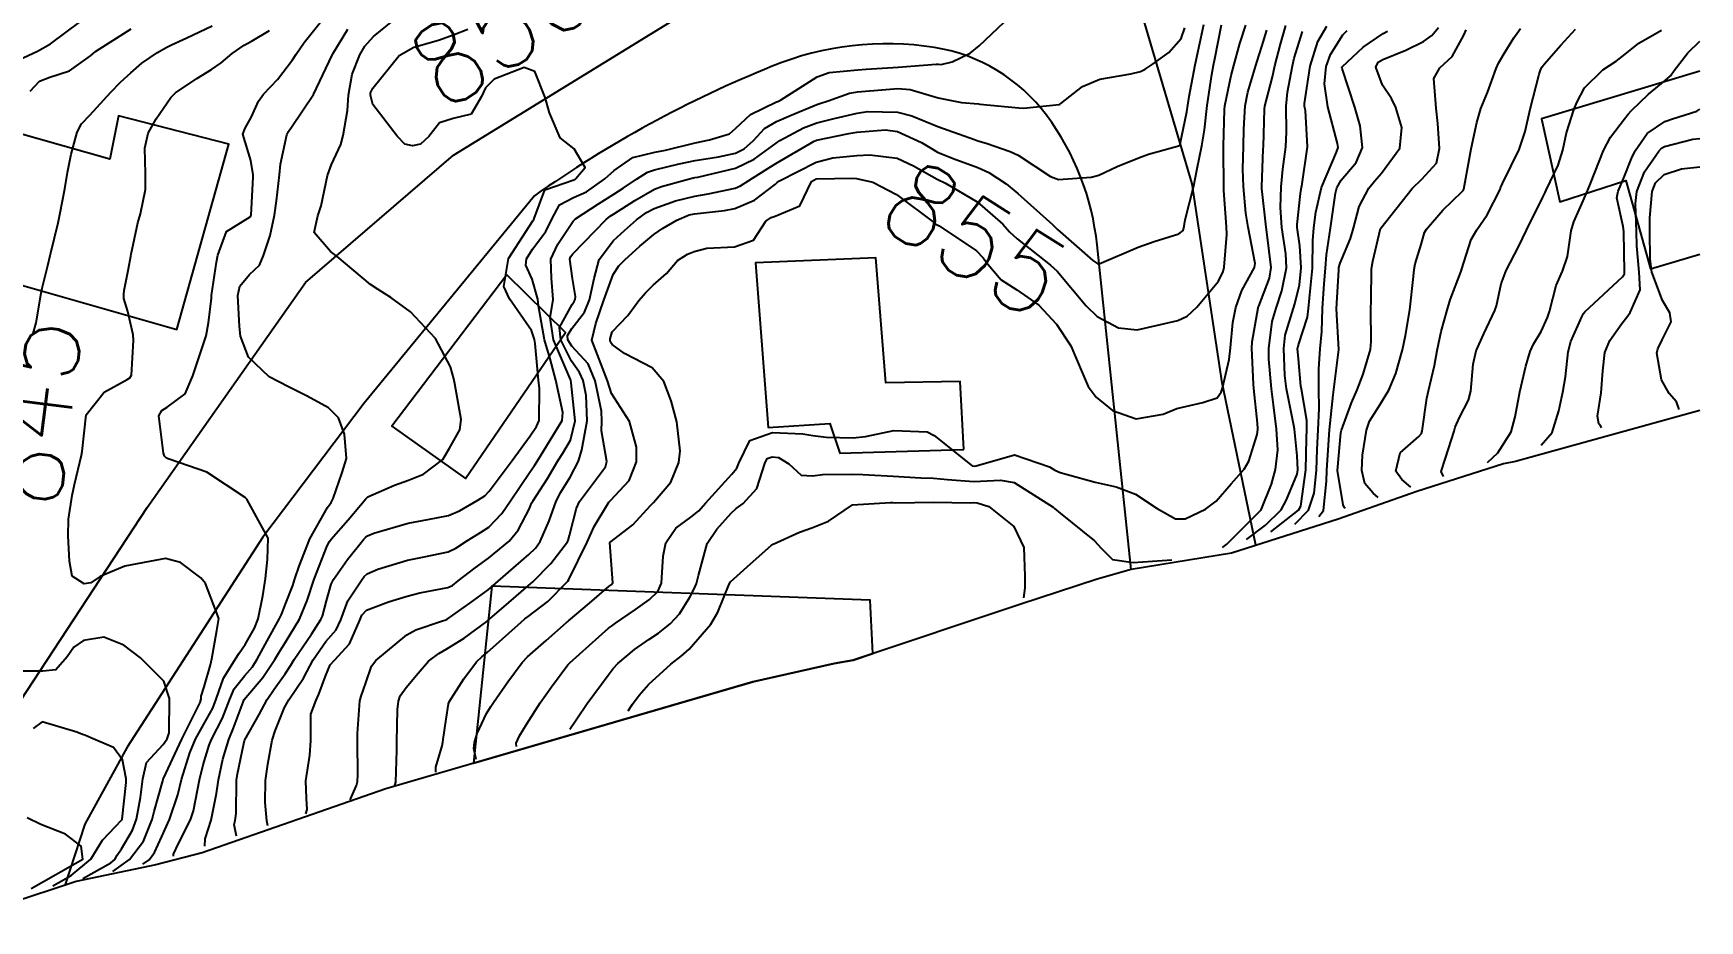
# Model space of a CAD drawing. Header units: metres. Extents: x 307586 to 320046, y 7427249 to 7434250.
# Drawn here: x 319962.4 to 320044.9, y 7429161.2 to 7429205.2 of the extents above; entities that cross this region are included whole.
import ezdxf
from ezdxf.enums import TextEntityAlignment as Align

# ---------------------------------------------------------------- set-up
doc = ezdxf.new("R2010")
doc.units = ezdxf.units.M
doc.header["$MEASUREMENT"] = 0
for name, color, linetype in [('Area', 45, 'Continuous'), ('Cotas', 45, 'Continuous'), ('Curvas de Nivel 1m', 11, 'Continuous'), ('Curvas de Nivel 5m', 15, 'Continuous'), ('Edificações', 30, 'Continuous'), ('Vias Primárias', 230, 'Continuous')]:
    doc.layers.add(name, color=color, linetype=linetype)
doc.styles.add('Style-STANDARD', font='STANDARD.shx')

msp = doc.modelspace()

# ---------------------------------------------------------------- linework, layer by layer
at = {"layer": 'Area'}
msp.add_polyline3d([(320044.903, 7429186.481, 870.799), (320035.774, 7429183.95, 873.871), (320035.18, 7429183.846, 866.352), (320030.888, 7429182.478, 865.165), (320026.991, 7429181.106, 860.945), (320021.706, 7429179.423, 871.691), (320016.743, 7429178.613, 857.461), (320015.059, 7429178.123, 866.644), (320011.23, 7429176.873, 859.444), (320002.965, 7429174.121, 859.512), (320002.039, 7429173.944, 859.55), (319998.004, 7429173.035, 859.272), (319979.822, 7429167.739, 853.034), (319970.719, 7429164.574, 847.014), (319968.431, 7429163.968, 844.331), (319964.483, 7429163.141, 843.262), (319961.093, 7429162.024, 842.692)], dxfattribs=at)
at = {"layer": 'Curvas de Nivel 1m', "flags": 128}
for points, elevation in [([(319967.783, 7429164), (319968.105, 7429164.226), (319968.369, 7429164.581), (319968.735, 7429165.38), (319969.105, 7429166.215), (319969.521, 7429167.449), (319969.709, 7429168.206), (319970.106, 7429169.52), (319970.397, 7429170.196), (319970.8, 7429170.936), (319971.253, 7429171.741), (319971.415, 7429172.184), (319971.786, 7429173.223), (319972.373, 7429174.175), (319972.564, 7429174.454), (319972.85, 7429174.891), (319973.325, 7429175.698), (319973.495, 7429176.164), (319973.732, 7429177.309), (319973.857, 7429178.16), (319973.961, 7429179.101), (319973.992, 7429180.159), (319972.932, 7429182.096), (319972.862, 7429182.171), (319970.952, 7429183.436), (319969.098, 7429184.081), (319968.962, 7429184.129), (319968.859, 7429184.221), (319968.81, 7429184.376), (319968.575, 7429186.224), (319968.727, 7429186.482), (319968.989, 7429186.649), (319969.89, 7429187.316), (319970.258, 7429188.201), (319970.873, 7429190.034), (319970.927, 7429190.192), (319971.039, 7429190.828), (319971.183, 7429192.058), (319971.193, 7429192.189), (319971.436, 7429193.828), (319971.501, 7429194.186), (319971.925, 7429195.352), (319973.102, 7429196.089), (319973.141, 7429196.132), (319973.148, 7429196.17), (319973.251, 7429198.049), (319973.25, 7429198.169), (319973.14, 7429198.875), (319972.743, 7429200.174), (319972.855, 7429200.474), (319973.162, 7429201.032), (319973.517, 7429201.819), (319973.765, 7429202.164), (319974.456, 7429202.886), (319975.199, 7429203.857), (319975.384, 7429204.147), (319975.78, 7429204.713), (319976.894, 7429206.125)], 847), ([(319970.863, 7429164.9), (319970.877, 7429165.265), (319971.166, 7429166.186), (319971.44, 7429167.506), (319971.538, 7429168.182), (319971.757, 7429169.206), (319972.054, 7429170.177), (319972.257, 7429170.717), (319972.803, 7429172.17), (319973.734, 7429173.256), (319974.328, 7429174.155), (319974.516, 7429174.483), (319974.852, 7429175.012), (319975.544, 7429176.14), (319975.934, 7429177.078), (319976.275, 7429178.129), (319976.91, 7429179.784), (319977.03, 7429180.001), (319977.122, 7429180.118), (319977.963, 7429181.069), (319978.831, 7429182.101), (319978.875, 7429182.16), (319978.935, 7429182.211), (319980.245, 7429182.779), (319980.947, 7429183.031), (319981.693, 7429183.325), (319982.64, 7429184.053), (319982.769, 7429184.248), (319982.969, 7429184.625), (319983.491, 7429185.531), (319983.562, 7429186.044), (319983.246, 7429187.811), (319983.194, 7429188.048), (319983.019, 7429188.652), (319982.291, 7429190.057), (319981.053, 7429191.379), (319980.077, 7429192.085), (319979.446, 7429192.473), (319979.069, 7429192.733), (319977.406, 7429194.117), (319977.085, 7429194.357), (319976.273, 7429195.311), (319976.459, 7429196.13), (319976.618, 7429196.62), (319976.934, 7429198.123), (319977.138, 7429198.666), (319977.591, 7429199.673), (319977.717, 7429200.114), (319977.928, 7429201.356), (319977.981, 7429202.112), (319978.16, 7429203.143), (319978.532, 7429204.107), (319978.781, 7429204.53), (319979.212, 7429205.008), (319980.515, 7429206.081)], 849), ([(319961.637, 7429203.865), (319962.564, 7429204.296), (319963.206, 7429204.645), (319964.705, 7429205.762)], 843), ([(319962.209, 7429202.3), (319962.674, 7429202.802), (319963.184, 7429203.006), (319964.156, 7429203.313), (319965.2, 7429204.054), (319965.311, 7429204.159), (319965.447, 7429204.266), (319967.215, 7429205.401)], 844), ([(319966.303, 7429163.64), (319967.133, 7429164.236), (319967.815, 7429165.146), (319968.242, 7429166.225), (319968.353, 7429166.62), (319968.772, 7429168.142), (319968.788, 7429168.204), (319968.794, 7429168.22), (319968.803, 7429168.249), (319969.725, 7429170.206), (319970.632, 7429172.014), (319970.682, 7429172.192), (319970.682, 7429172.325), (319970.822, 7429172.799), (319971.136, 7429173.889), (319971.202, 7429174.186), (319971.454, 7429175.587), (319971.549, 7429176.183), (319970.889, 7429177.906), (319970.657, 7429178.194), (319969.652, 7429178.96), (319968.902, 7429179.145), (319968.124, 7429179.004), (319966.898, 7429178.778), (319965.667, 7429178.258), (319965.214, 7429177.94), (319964.887, 7429177.901), (319964.279, 7429178.276), (319964.157, 7429179.021), (319964.093, 7429180.278), (319964.103, 7429181.097), (319964.289, 7429182.276), (319964.397, 7429182.819), (319964.743, 7429184.272), (319964.778, 7429184.459), (319964.983, 7429186.27), (319965.867, 7429187.39), (319967.01, 7429188.018), (319967.148, 7429188.101), (319967.225, 7429188.238), (319967.318, 7429189.949), (319967.3, 7429190.237), (319967.044, 7429191.393), (319966.85, 7429192.042), (319966.838, 7429192.243), (319966.868, 7429192.43), (319967.072, 7429193.498), (319967.193, 7429194.127), (319967.215, 7429194.239), (319967.543, 7429195.791), (319967.666, 7429196.234), (319967.91, 7429197.443), (319967.913, 7429198.232), (319967.89, 7429199.488), (319968.052, 7429200.231), (319968.446, 7429200.941), (319969.171, 7429201.997), (319969.399, 7429202.217), (319970.454, 7429202.931), (319971.191, 7429203.383), (319971.665, 7429203.716), (319972.21, 7429204.18), (319972.8, 7429204.581), (319973.209, 7429204.809), (319974.065, 7429205.311)], 846), ([(319969.303, 7429164.4), (319969.313, 7429164.506), (319969.556, 7429165.032), (319970.152, 7429166.199), (319970.299, 7429166.647), (319970.593, 7429168.193), (319970.78, 7429168.936), (319971.069, 7429169.908), (319971.189, 7429170.186), (319971.738, 7429171.247), (319972.093, 7429172.177), (319972.306, 7429172.689), (319972.831, 7429173.355), (319973.217, 7429173.787), (319973.451, 7429174.164), (319973.938, 7429175.073), (319974.544, 7429176.153), (319974.649, 7429176.369), (319974.875, 7429176.936), (319975.212, 7429177.821), (319975.323, 7429178.144), (319975.536, 7429178.777), (319976.061, 7429180.133), (319976.928, 7429181.676), (319977.119, 7429181.93), (319977.222, 7429182.117), (319977.653, 7429183.413), (319977.873, 7429184.111), (319977.773, 7429185.314), (319977.478, 7429186.115), (319976.99, 7429186.62), (319975.934, 7429187.2), (319975.005, 7429187.652), (319974.045, 7429188.16), (319973.022, 7429189.121), (319972.632, 7429190.174), (319972.572, 7429190.64), (319972.497, 7429192.176), (319972.586, 7429192.649), (319973.069, 7429193.227), (319973.557, 7429193.684), (319973.759, 7429194.163), (319974.09, 7429195.163), (319974.313, 7429196.158), (319974.4, 7429196.871), (319974.549, 7429198.156), (319974.611, 7429198.683), (319974.921, 7429200.152), (319974.994, 7429200.312), (319975.157, 7429200.517), (319976.246, 7429202.134), (319977.171, 7429204.089), (319977.186, 7429204.12), (319977.203, 7429204.151), (319977.945, 7429205.383)], 848), ([(319973.983, 7429165.9), (319973.926, 7429166.152), (319973.841, 7429167.069), (319973.858, 7429168.159), (319973.971, 7429168.968), (319974.196, 7429170.156), (319974.34, 7429170.612), (319974.809, 7429171.776), (319975.022, 7429172.147), (319975.747, 7429173.219), (319976.226, 7429174.129), (319976.852, 7429175.032), (319977.362, 7429175.611), (319977.592, 7429176.113), (319977.94, 7429177.047), (319978.63, 7429178.103), (319978.744, 7429178.252), (319978.896, 7429178.387), (319979.425, 7429178.619), (319980.903, 7429179.074), (319981.729, 7429179.238), (319982.907, 7429179.475), (319983.292, 7429179.663), (319983.874, 7429180.04), (319984.517, 7429180.436), (319984.923, 7429180.711), (319985.575, 7429181.379), (319986.005, 7429182.014), (319986.957, 7429183.427), (319987.191, 7429183.767), (319987.329, 7429183.996), (319987.956, 7429185.007), (319988.551, 7429185.984), (319988.594, 7429186.379), (319988.236, 7429187.988), (319987.967, 7429189.047), (319987.689, 7429189.993), (319987.386, 7429191.668), (319987.355, 7429191.997), (319987.073, 7429192.997), (319986.761, 7429193.686), (319986.786, 7429194.004), (319987.088, 7429194.477), (319987.744, 7429195.346), (319988.063, 7429195.99), (319988.424, 7429196.676), (319989.119, 7429197.031), (319989.767, 7429197.327), (319990.672, 7429197.957), (319991.137, 7429198.374), (319992.063, 7429199.021), (319993.147, 7429199.291), (319993.68, 7429199.392), (319995.151, 7429199.742), (319995.856, 7429199.899), (319996.85, 7429200.192), (319997.162, 7429200.469), (319997.886, 7429201.159), (319999.182, 7429201.771), (319999.248, 7429201.793), (319999.367, 7429201.857), (320001.195, 7429203.019), (320001.786, 7429203.235), (320003.199, 7429203.37), (320003.614, 7429203.391), (320005.2, 7429203.493), (320007.088, 7429203.648), (320007.202, 7429203.646), (320007.326, 7429203.635), (320007.884, 7429203.753), (320008.764, 7429204.188), (320009.211, 7429204.553), (320010.444, 7429205.722)], 851), ([(319975.863, 7429166.5), (319975.927, 7429166.716), (319975.886, 7429167.255), (319975.859, 7429168.134), (319976.063, 7429169.408), (319976.114, 7429170.13), (319976.106, 7429171.431), (319976.37, 7429172.127), (319976.507, 7429172.435), (319976.831, 7429173.322), (319977.069, 7429173.889), (319977.283, 7429174.116), (319978.03, 7429174.929), (319978.536, 7429176.103), (319978.626, 7429176.342), (319978.87, 7429176.593), (319979.961, 7429176.999), (319980.881, 7429177.286), (319981.502, 7429177.446), (319982.888, 7429177.713), (319983.119, 7429177.819), (319983.41, 7429178.045), (319984.25, 7429178.686), (319984.904, 7429179.169), (319985.937, 7429180.015), (319986.381, 7429180.548), (319986.937, 7429181.635), (319987.043, 7429181.897), (319987.1, 7429181.998), (319987.827, 7429183.118), (319988.351, 7429183.986), (319988.587, 7429184.364), (319988.973, 7429185.023), (319989.197, 7429185.977), (319989.011, 7429187.86), (319988.985, 7429187.98), (319988.966, 7429188.028), (319988.12, 7429189.989), (319987.964, 7429191.076), (319988.105, 7429191.99), (319988.026, 7429193.038), (319987.999, 7429193.991), (319988.346, 7429194.732), (319989.102, 7429195.862), (319989.221, 7429195.978), (319990.356, 7429196.72), (319991.122, 7429197.21), (319991.575, 7429197.496), (319992.235, 7429197.939), (319992.777, 7429198.293), (319993.138, 7429198.415), (319994.358, 7429198.701), (319995.143, 7429198.874), (319996.309, 7429199.057), (319997.147, 7429199.242), (319997.576, 7429199.449), (319998.033, 7429199.871), (319998.572, 7429200.456), (319999.167, 7429200.807), (319999.898, 7429201.124), (320001.18, 7429201.649), (320001.318, 7429201.691), (320001.737, 7429201.824), (320002.796, 7429202.205), (320003.188, 7429202.277), (320004.597, 7429202.388), (320005.189, 7429202.436), (320005.799, 7429202.39), (320007.185, 7429201.97), (320008.338, 7429201.748), (320009.182, 7429201.672), (320009.252, 7429201.669), (320011.179, 7429201.481), (320011.417, 7429201.47), (320013.182, 7429201.648), (320013.212, 7429201.66), (320013.251, 7429201.689), (320014.33, 7429202.54), (320015.195, 7429202.894), (320016.719, 7429203.168), (320017.199, 7429203.285), (320017.441, 7429203.397), (320017.778, 7429203.634), (320018.614, 7429204.224), (320019.222, 7429204.924), (320019.397, 7429205.451)], 852), ([(319978.063, 7429167.2), (319978.371, 7429167.904), (319978.42, 7429168.104), (319978.44, 7429168.439), (319978.418, 7429170.104), (319978.413, 7429170.488), (319978.531, 7429172.103), (319978.593, 7429172.325), (319978.826, 7429172.985), (319979.12, 7429173.814), (319979.326, 7429174.093), (319980.856, 7429175.363), (319981.305, 7429175.619), (319982.578, 7429176.053), (319982.8, 7429176.115), (319982.864, 7429176.148), (319983.98, 7429176.935), (319984.886, 7429177.6), (319985.123, 7429177.793), (319985.389, 7429178.023), (319986.906, 7429179.345), (319987.237, 7429179.67), (319987.464, 7429179.994), (319987.908, 7429181.01), (319988.262, 7429181.987), (319988.486, 7429182.446), (319988.955, 7429183.179), (319989.367, 7429183.974), (319989.524, 7429184.528), (319989.79, 7429185.968), (319989.742, 7429187.228), (319989.592, 7429187.971), (319989.418, 7429188.375), (319989.022, 7429188.93), (319988.484, 7429189.985), (319988.427, 7429190.602), (319989.059, 7429191.738), (319989.16, 7429191.88), (319989.199, 7429191.978), (319989.22, 7429192.133), (319989.073, 7429193.025), (319988.931, 7429193.982), (319988.966, 7429194.099), (319989.086, 7429194.253), (319990.741, 7429195.955), (319990.942, 7429196.115), (319991.107, 7429196.217), (319992.162, 7429196.895), (319993.126, 7429197.444), (319993.47, 7429197.584), (319994.682, 7429197.915), (319995.039, 7429198.006), (319995.134, 7429198.029), (319995.279, 7429198.052), (319997.139, 7429198.488), (319998.075, 7429198.939), (319999.152, 7429199.73), (319999.341, 7429199.857), (320000.517, 7429200.485), (320001.166, 7429200.734), (320002.031, 7429200.96), (320003.174, 7429201.218), (320003.688, 7429201.293), (320005.175, 7429201.261), (320005.874, 7429201.078), (320007.165, 7429200.563), (320008.99, 7429199.907), (320009.155, 7429199.853), (320009.554, 7429199.734), (320010.757, 7429199.324), (320011.147, 7429199.129), (320012.751, 7429198.08), (320013.135, 7429197.934), (320014.766, 7429198.044), (320015.138, 7429198.15), (320016.055, 7429198.569), (320017.147, 7429199.022), (320017.603, 7429199.181), (320019.153, 7429199.62), (320019.503, 7429201.29), (320019.555, 7429201.614), (320019.616, 7429202.043), (320019.917, 7429203.609), (320020.139, 7429204.686), (320020.342, 7429205.603)], 853), ([(319980.263, 7429167.91), (319980.312, 7429168.077), (319980.364, 7429169.651), (319980.365, 7429170.076), (319980.408, 7429171.675), (319980.445, 7429172.076), (319980.54, 7429172.351), (319980.823, 7429172.753), (319981.425, 7429173.477), (319981.94, 7429174.059), (319982.453, 7429174.448), (319982.849, 7429174.669), (319983.696, 7429175.2), (319984.819, 7429176.03), (319984.846, 7429176.048), (319984.863, 7429176.064), (319985.915, 7429176.976), (319986.89, 7429177.807), (319986.994, 7429177.896), (319987.109, 7429177.998), (319987.992, 7429178.899), (319988.828, 7429179.981), (319988.854, 7429180.04), (319988.918, 7429180.298), (319989.26, 7429181.654), (319989.413, 7429181.973), (319990.697, 7429183.691), (319990.765, 7429183.953), (319990.5, 7429185.479), (319990.519, 7429185.957), (319990.502, 7429186.445), (319990.193, 7429187.962), (319989.842, 7429188.789), (319989.03, 7429189.672), (319988.844, 7429189.982), (319988.825, 7429190.194), (319989.041, 7429190.549), (319989.668, 7429191.356), (319989.914, 7429191.967), (319990.142, 7429193.032), (319990.383, 7429193.96), (319991.092, 7429194.905), (319991.64, 7429195.402), (319992.243, 7429195.939), (319992.74, 7429196.302), (319993.111, 7429196.494), (319994.167, 7429196.87), (319995.121, 7429197.104), (319995.797, 7429197.225), (319997.127, 7429197.497), (319997.396, 7429197.61), (319997.805, 7429197.873), (319998.616, 7429198.387), (319999.141, 7429198.718), (320001.047, 7429199.832), (320001.118, 7429199.866), (320001.154, 7429199.881), (320002.763, 7429200.21), (320003.16, 7429200.273), (320004.568, 7429200.39), (320005.161, 7429200.315), (320006.356, 7429199.772), (320006.845, 7429199.46), (320007.148, 7429199.29), (320007.918, 7429198.979), (320009.141, 7429198.522), (320009.689, 7429198.282), (320010.555, 7429197.719), (320011.126, 7429197.237), (320012.839, 7429195.693), (320013.101, 7429195.458), (320014.848, 7429193.91), (320015.084, 7429193.746), (320015.162, 7429193.747), (320017.097, 7429194.571), (320017.879, 7429194.855), (320019.107, 7429195.236), (320019.318, 7429195.409), (320019.37, 7429195.616), (320019.425, 7429195.925), (320019.85, 7429197.609), (320020.011, 7429198.476), (320020.239, 7429199.604), (320020.372, 7429200.395), (320020.504, 7429201.6), (320020.738, 7429203.137), (320020.828, 7429203.596), (320020.89, 7429203.912), (320021.217, 7429205.59)], 854), ([(319984.303, 7429169.2), (319984.188, 7429169.735), (319984.212, 7429170.036), (319984.347, 7429170.488), (319984.814, 7429171.466), (319985.022, 7429171.825), (319985.152, 7429172.025), (319985.86, 7429173.041), (319986.581, 7429174.004), (319986.846, 7429174.28), (319987.757, 7429175.088), (319988.773, 7429175.981), (319988.823, 7429176.021), (319988.864, 7429176.058), (319989.906, 7429176.936), (319990.89, 7429177.773), (319990.99, 7429177.851), (319991.059, 7429177.948), (319990.913, 7429179.95), (319992.051, 7429180.814), (319992.941, 7429181.785), (319993.009, 7429181.862), (319993.088, 7429181.929), (319993.935, 7429182.938), (319994.329, 7429183.916), (319994.402, 7429184.482), (319994.242, 7429185.917), (319993.95, 7429186.969), (319993.595, 7429187.924), (319993.02, 7429188.605), (319991.653, 7429189.317), (319991.031, 7429189.76), (319990.958, 7429189.877), (319990.934, 7429189.951), (319990.943, 7429190.043), (319991.039, 7429190.375), (319991.803, 7429191.191), (319992.354, 7429191.937), (319992.681, 7429192.319), (319993.071, 7429192.696), (319993.727, 7429193.272), (319994.275, 7429193.918), (319994.77, 7429194.229), (319995.088, 7429194.369), (319995.724, 7429194.535), (319997.09, 7429194.6), (319998.033, 7429194.931), (319998.648, 7429195.865), (319998.913, 7429196.055), (319999.107, 7429196.114), (320000.328, 7429196.629), (320000.91, 7429197.833), (320001.134, 7429197.965), (320002.948, 7429197.999), (320003.135, 7429197.982), (320003.949, 7429197.802), (320005.124, 7429197.186), (320007.012, 7429195.761), (320007.059, 7429195.717), (320007.102, 7429195.693), (320007.225, 7429195.635), (320009.089, 7429194.392), (320009.406, 7429194.056), (320009.638, 7429193.732), (320010.305, 7429192.952), (320011.071, 7429192.469), (320012.173, 7429191.699), (320013.049, 7429190.761), (320013.76, 7429189.683), (320014.322, 7429188.375), (320014.608, 7429187.674), (320015.005, 7429187.139), (320015.826, 7429186.489), (320016.997, 7429186.066), (320018.328, 7429186.298), (320019.003, 7429186.582), (320020.292, 7429186.886), (320021.008, 7429187.116), (320021.203, 7429187.396), (320021.262, 7429187.588), (320021.602, 7429189.01), (320021.669, 7429189.584), (320021.786, 7429190.849), (320021.923, 7429191.581), (320022.225, 7429192.425), (320022.858, 7429193.572), (320022.886, 7429193.772), (320022.531, 7429195.576), (320022.427, 7429196.27), (320022.3, 7429197.578), (320022.271, 7429198.45), (320022.299, 7429199.579), (320022.322, 7429200.422), (320022.389, 7429201.578), (320022.516, 7429202.251), (320022.912, 7429203.573), (320022.984, 7429203.795), (320023.217, 7429204.519), (320023.461, 7429205.336)], 856), ([(319986.293, 7429169.84), (319986.286, 7429170.008), (319986.441, 7429170.363), (319986.807, 7429170.958), (319987.469, 7429171.994), (319988.029, 7429172.79), (319988.842, 7429173.885), (319988.934, 7429173.979), (319990.86, 7429175.693), (319991.003, 7429175.807), (319991.201, 7429175.947), (319992.184, 7429176.626), (319992.881, 7429177.126), (319993.294, 7429177.519), (319993.473, 7429177.924), (319993.567, 7429179.263), (319993.696, 7429179.922), (319994.193, 7429180.648), (319994.932, 7429181.198), (319995.323, 7429181.519), (319995.663, 7429181.899), (319996.957, 7429183.336), (319997.209, 7429183.629), (319997.305, 7429183.877), (319997.85, 7429184.995), (319998.978, 7429185.39), (320000.476, 7429185.335), (320000.977, 7429185.251), (320001.638, 7429185.162), (320002.976, 7429185.132), (320003.58, 7429185.201), (320004.98, 7429185.495), (320006.636, 7429185.422), (320006.978, 7429185.253), (320008.86, 7429183.741), (320008.963, 7429183.722), (320009.064, 7429183.738), (320010.969, 7429184.291), (320012.695, 7429183.693), (320012.961, 7429183.534), (320013.23, 7429183.418), (320014.956, 7429182.931), (320016.002, 7429182.703), (320016.95, 7429182.342), (320018.026, 7429181.629), (320018.935, 7429181.125), (320019.424, 7429181.124), (320020.424, 7429181.598), (320020.947, 7429181.999), (320021.691, 7429182.847), (320022.333, 7429183.576), (320022.572, 7429183.971), (320022.989, 7429185.295), (320023.022, 7429185.54), (320023.02, 7429185.57), (320022.996, 7429185.852), (320022.818, 7429187.572), (320022.805, 7429187.782), (320022.712, 7429189.573), (320022.728, 7429189.882), (320023.028, 7429191.57), (320023.039, 7429191.594), (320023.064, 7429191.655), (320023.601, 7429193.042), (320023.671, 7429193.564), (320023.483, 7429195.19), (320023.43, 7429195.567), (320023.213, 7429197.489), (320023.208, 7429197.569), (320023.286, 7429199.434), (320023.29, 7429199.569), (320023.34, 7429201.409), (320023.364, 7429201.568), (320023.738, 7429203.024), (320023.867, 7429203.563), (320024.144, 7429204.635), (320024.4, 7429205.558)], 857), ([(320021.273, 7429179.7), (320021.479, 7429179.866), (320023.19, 7429181.568), (320023.691, 7429182.827), (320023.889, 7429183.561), (320024.002, 7429184.536), (320023.941, 7429185.561), (320023.794, 7429186.773), (320023.694, 7429187.563), (320023.559, 7429189.033), (320023.561, 7429189.565), (320023.729, 7429190.887), (320023.919, 7429191.561), (320024.211, 7429192.419), (320024.431, 7429193.557), (320024.406, 7429194.244), (320024.207, 7429195.559), (320024.134, 7429196.549), (320024.17, 7429197.56), (320024.261, 7429198.44), (320024.406, 7429199.557), (320024.43, 7429200.291), (320024.412, 7429201.558), (320024.494, 7429202.253), (320024.728, 7429203.555), (320024.823, 7429203.94), (320025.229, 7429205.264)], 858), ([(320022.463, 7429180.09), (320023.403, 7429180.801), (320024.166, 7429181.558), (320024.443, 7429182.06), (320024.961, 7429183.324), (320024.996, 7429183.55), (320024.973, 7429184.242), (320024.832, 7429185.552), (320024.802, 7429185.745), (320024.435, 7429187.556), (320024.351, 7429188.226), (320024.299, 7429189.557), (320024.378, 7429190.222), (320024.784, 7429191.553), (320024.847, 7429191.77), (320025.075, 7429192.714), (320025.162, 7429193.549), (320025.099, 7429194.644), (320024.968, 7429195.551), (320024.962, 7429195.704), (320025.13, 7429197.24), (320025.179, 7429197.549), (320025.188, 7429197.604), (320025.482, 7429199.545), (320025.376, 7429201.351), (320025.333, 7429201.548), (320025.328, 7429201.692), (320025.612, 7429203.544), (320025.993, 7429204.766), (320026.442, 7429205.532)], 859), ([(320024.853, 7429180.85), (320025.53, 7429181.541), (320025.811, 7429182.396), (320025.917, 7429183.536), (320025.96, 7429184.554), (320026.006, 7429185.535), (320026.058, 7429186.589), (320026.034, 7429187.535), (320026.032, 7429188.544), (320026.097, 7429189.534), (320026.183, 7429190.396), (320026.225, 7429191.533), (320026.309, 7429192.765), (320026.373, 7429193.531), (320026.422, 7429194.201), (320026.614, 7429195.527), (320026.862, 7429197.256), (320026.925, 7429197.523), (320027.137, 7429197.899), (320027.888, 7429198.771), (320028.202, 7429199.51), (320028.084, 7429200.596), (320027.819, 7429201.514), (320027.202, 7429203.431), (320027.185, 7429203.503), (320027.188, 7429203.52), (320028.241, 7429204.486), (320029.228, 7429205.171), (320029.44, 7429205.287)], 861), ([(320026.043, 7429181.23), (320026.274, 7429181.53), (320026.412, 7429182.983), (320026.44, 7429183.528), (320026.47, 7429184.028), (320026.562, 7429185.526), (320026.745, 7429187.259), (320026.776, 7429187.524), (320027.022, 7429189.51), (320026.919, 7429191.522), (320027.022, 7429193.461), (320027.024, 7429193.521), (320027.031, 7429193.574), (320027.087, 7429193.779), (320027.605, 7429195.015), (320027.749, 7429195.514), (320028.034, 7429196.6), (320028.521, 7429197.506), (320028.79, 7429197.85), (320029.14, 7429198.247), (320030.057, 7429199.486), (320030.143, 7429200.511), (320029.853, 7429201.49), (320029.639, 7429201.945), (320029.194, 7429202.612), (320028.855, 7429203.503), (320028.971, 7429203.737), (320029.209, 7429203.879), (320030.355, 7429204.344), (320031.222, 7429204.767), (320031.628, 7429205.064), (320031.974, 7429205.463)], 862), ([(320027.353, 7429181.65), (320027.3, 7429181.693), (320027.236, 7429181.807), (320026.963, 7429183.52), (320027.135, 7429185.375), (320027.163, 7429185.518), (320027.653, 7429186.867), (320027.93, 7429187.511), (320028.24, 7429188.289), (320028.591, 7429189.504), (320028.631, 7429189.912), (320028.616, 7429191.504), (320028.629, 7429191.943), (320028.654, 7429193.504), (320028.711, 7429193.881), (320029.1, 7429195.5), (320029.113, 7429195.527), (320030.656, 7429197.477), (320031.138, 7429197.948), (320031.864, 7429198.744), (320032.022, 7429199.461), (320031.933, 7429200.701), (320031.857, 7429201.463), (320031.734, 7429202.928), (320032.036, 7429203.462), (320032.649, 7429204.018), (320033.227, 7429205.085), (320033.333, 7429205.347)], 863), ([(320028.973, 7429182.17), (320028.722, 7429182.383), (320028.318, 7429182.868), (320028.164, 7429183.508), (320028.202, 7429184.28), (320028.396, 7429185.506), (320028.549, 7429185.953), (320029.005, 7429186.685), (320029.509, 7429187.493), (320029.86, 7429188.326), (320030.181, 7429189.483), (320030.327, 7429190.197), (320030.545, 7429191.478), (320030.731, 7429193.127), (320030.761, 7429193.475), (320030.815, 7429193.746), (320031.102, 7429194.713), (320031.279, 7429195.3), (320031.366, 7429195.467), (320032.176, 7429196.405), (320033.132, 7429197.328), (320033.191, 7429197.391), (320033.213, 7429197.449), (320033.512, 7429199.084), (320033.584, 7429199.446), (320033.859, 7429200.757), (320034.07, 7429201.441), (320034.386, 7429202.243), (320034.817, 7429203.434), (320034.941, 7429203.698), (320035.214, 7429204.166), (320035.705, 7429204.944), (320036.034, 7429205.418)], 864), ([(320032.213, 7429183.21), (320032.102, 7429183.459), (320032.313, 7429184.116), (320032.738, 7429185.453), (320032.796, 7429185.651), (320033, 7429186.131), (320033.457, 7429186.997), (320033.572, 7429187.444), (320033.687, 7429188.783), (320033.837, 7429189.442), (320034.205, 7429190.279), (320034.756, 7429191.433), (320034.832, 7429191.666), (320035.076, 7429192.765), (320035.317, 7429193.426), (320035.931, 7429194.587), (320036.327, 7429195.412), (320037.129, 7429197.055), (320037.248, 7429197.283), (320037.303, 7429197.398), (320037.898, 7429198.64), (320038.122, 7429199.39), (320038.31, 7429200.244), (320038.672, 7429201.385), (320038.817, 7429201.753), (320039.194, 7429202.472), (320040.101, 7429203.367), (320040.772, 7429203.794), (320041.215, 7429204.139), (320041.885, 7429204.681), (320043.009, 7429205.332)], 866), ([(320034.393, 7429183.91), (320034.911, 7429184.393), (320035.566, 7429185.421), (320035.761, 7429186.179), (320035.994, 7429187.415), (320036.3, 7429188.685), (320036.501, 7429189.408), (320036.671, 7429189.772), (320037.048, 7429190.405), (320037.365, 7429191.09), (320037.457, 7429191.396), (320037.788, 7429192.681), (320038.109, 7429193.39), (320038.36, 7429194.122), (320038.543, 7429195.386), (320038.676, 7429195.826), (320039.128, 7429196.866), (320039.344, 7429197.377), (320039.491, 7429197.729), (320040.133, 7429199.365), (320040.488, 7429200.036), (320041.177, 7429200.938), (320041.363, 7429201.165), (320041.525, 7429201.347), (320042.367, 7429202.163), (320043.198, 7429202.836), (320043.454, 7429203.074), (320043.632, 7429203.326), (320044.323, 7429204.212), (320044.903, 7429204.781)], 867), ([(320037.053, 7429184.76), (320037.59, 7429185.394), (320037.933, 7429186.461), (320038.128, 7429187.389), (320038.258, 7429188.15), (320038.389, 7429189.386), (320038.526, 7429189.899), (320039.059, 7429191.125), (320039.143, 7429191.297), (320039.212, 7429191.378), (320041.08, 7429193.107), (320041.174, 7429193.257), (320041.18, 7429193.349), (320041.144, 7429195.318), (320041.143, 7429195.35), (320041.116, 7429195.61), (320040.793, 7429197.019), (320040.872, 7429197.354), (320041.139, 7429198.005), (320041.53, 7429198.965), (320041.706, 7429199.344), (320042.297, 7429200.208), (320043.175, 7429200.805), (320043.563, 7429200.94), (320044.77, 7429201.314), (320044.903, 7429201.41)], 868), ([(320040.033, 7429185.63), (320040.005, 7429185.704), (320039.905, 7429185.823), (320039.839, 7429186.205), (320040.017, 7429187.365), (320040.104, 7429188.445), (320040.202, 7429189.362), (320040.447, 7429189.954), (320041.055, 7429190.789), (320041.294, 7429191.113), (320041.467, 7429191.346), (320041.948, 7429192.467), (320041.911, 7429193.342), (320041.796, 7429194.65), (320041.777, 7429195.343), (320041.732, 7429196.739), (320041.788, 7429197.343), (320042.166, 7429198.316), (320042.882, 7429199.333), (320043.01, 7429199.476), (320043.156, 7429199.563), (320044.556, 7429199.923), (320044.903, 7429199.954)], 869), ([(319988.943, 7429170.69), (319989.28, 7429171.203), (319989.798, 7429171.965), (319990.837, 7429173.372), (319991.089, 7429173.699), (319991.315, 7429173.945), (319992.139, 7429174.648), (319992.855, 7429175.14), (319993.327, 7429175.457), (319993.902, 7429175.92), (319994.369, 7429176.416), (319994.883, 7429177.232), (319995.119, 7429177.678), (319995.209, 7429177.905), (319995.305, 7429178.312), (319995.734, 7429179.898), (319996.214, 7429180.6), (319996.936, 7429181.397), (319997.184, 7429181.633), (319997.525, 7429181.874), (319998.197, 7429182.621), (319998.603, 7429183.864), (319998.72, 7429184.108), (319998.966, 7429184.194), (319999.266, 7429184.155), (319999.783, 7429183.848), (320000.402, 7429183.283), (320000.957, 7429183.255), (320001.464, 7429183.319), (320002.958, 7429183.323), (320003.454, 7429183.309), (320004.957, 7429183.228), (320006.328, 7429183.141), (320006.957, 7429183.129), (320007.641, 7429183.068), (320008.955, 7429182.972), (320010.274, 7429183.038), (320010.955, 7429182.912), (320012.874, 7429181.691), (320012.942, 7429181.636), (320013.224, 7429181.402), (320014.918, 7429180.029), (320015.249, 7429179.665), (320015.811, 7429179.105), (320016.843, 7429178.956), (320018.763, 7429179.08)], 858), ([(319991.823, 7429171.61), (319992.045, 7429171.938), (319992.378, 7429172.384), (319992.833, 7429172.905), (319993.94, 7429173.919), (319994.453, 7429174.308), (319994.85, 7429174.656), (319995.916, 7429175.894), (319996.273, 7429176.488), (319996.836, 7429177.881), (319996.894, 7429177.994), (319997.887, 7429178.886), (319998.912, 7429179.791), (319999.009, 7429179.859), (320000.307, 7429180.454), (320000.925, 7429180.664), (320001.754, 7429180.998), (320002.943, 7429181.81), (320004.814, 7429181.922), (320004.944, 7429181.92), (320005.073, 7429181.916), (320006.945, 7429181.937), (320008.768, 7429181.918), (320008.945, 7429181.919), (320009.114, 7429181.907), (320009.691, 7429181.729), (320010.928, 7429180.741), (320011.42, 7429179.705), (320011.478, 7429178.284), (320011.475, 7429177.704), (320011.403, 7429177.21)], 859), ([(319963.323, 7429162.94), (319964.228, 7429163.441), (319965.217, 7429164.255), (319965.78, 7429165.202), (319966.743, 7429166.201), (319966.758, 7429166.224), (319966.765, 7429166.24), (319966.958, 7429168.051), (319966.961, 7429168.238), (319966.782, 7429169.168), (319966.33, 7429169.789), (319965.216, 7429170.264), (319964.917, 7429170.391), (319964.795, 7429170.436), (319964.519, 7429170.549), (319962.801, 7429171.053), (319962.356, 7429170.736)], 844), ([(319962.247, 7429162.808), (319964.819, 7429164.259), (319964.729, 7429164.891), (319963.949, 7429165.486), (319962.74, 7429165.971), (319962.054, 7429166.297)], 843)]:
    msp.add_lwpolyline(points, dxfattribs=dict(at, elevation=elevation))
at = {"layer": 'Curvas de Nivel 5m', "flags": 128}
for points, elevation in [([(319962.353, 7429190.297), (319962.498, 7429190.836), (319962.754, 7429192.293), (319962.805, 7429192.545), (319963.074, 7429193.665), (319963.201, 7429194.169), (319963.231, 7429194.289), (319963.593, 7429195.79), (319963.698, 7429196.284), (319963.93, 7429197.473), (319964.056, 7429198.281), (319964.232, 7429199.189), (319964.535, 7429200.276), (319964.747, 7429200.684), (319965.161, 7429201.113), (319966.204, 7429202.255), (319966.681, 7429202.747), (319967.188, 7429203.218), (319967.74, 7429203.689), (319968.505, 7429204.227), (319968.949, 7429204.479), (319969.207, 7429204.603), (319969.958, 7429204.957), (319971.217, 7429205.549)], 845), ([(319972.423, 7429165.4), (319972.318, 7429165.964), (319972.353, 7429166.174), (319972.404, 7429166.518), (319972.434, 7429168.173), (319972.473, 7429168.476), (319972.791, 7429169.981), (319972.827, 7429170.136), (319972.844, 7429170.169), (319973.546, 7429171.423), (319973.951, 7429172.159), (319974.295, 7429172.681), (319974.832, 7429173.443), (319975.113, 7429173.871), (319975.279, 7429174.143), (319976.135, 7429175.41), (319976.611, 7429176.124), (319976.687, 7429176.301), (319976.877, 7429177.049), (319977.123, 7429177.884), (319977.238, 7429178.117), (319977.918, 7429179.095), (319978.736, 7429180.102), (319978.818, 7429180.197), (319978.915, 7429180.277), (319979.235, 7429180.414), (319980.921, 7429180.909), (319981.9, 7429181.084), (319982.932, 7429181.289), (319983.464, 7429181.515), (319984.377, 7429182.036), (319984.721, 7429182.257), (319984.948, 7429182.495), (319986.074, 7429184.013), (319986.975, 7429185.229), (319987.293, 7429185.684), (319987.412, 7429185.996), (319987.427, 7429187.576), (319987.39, 7429187.996), (319987.226, 7429189.803), (319987.188, 7429189.998), (319987.04, 7429190.451), (319985.951, 7429192.017), (319985.676, 7429192.627), (319985.891, 7429194.018), (319987.102, 7429195.876), (319987.156, 7429195.945), (319987.174, 7429195.999), (319987.704, 7429197.415), (319989.132, 7429197.915), (319989.18, 7429197.931), (319989.24, 7429197.978), (319989.694, 7429198.527), (319989.148, 7429199.457), (319988.464, 7429199.987), (319987.934, 7429201.23), (319987.717, 7429201.995), (319987.196, 7429203.275), (319986.672, 7429203.482), (319985.192, 7429202.896), (319984.753, 7429202.469), (319984.564, 7429202.036), (319984.044, 7429201.167), (319983.166, 7429200.95), (319982.484, 7429200.736), (319981.954, 7429200.062), (319981.537, 7429199.678), (319981.148, 7429199.6), (319980.762, 7429199.689), (319980.384, 7429200.082), (319979.176, 7429201.652), (319979.056, 7429202.101), (319979.067, 7429202.218), (319979.187, 7429202.46), (319980.49, 7429204.081), (319981.207, 7429204.494), (319982.431, 7429204.837), (319983.214, 7429205.113), (319983.885, 7429205.374)], 850), ([(319982.303, 7429168.56), (319982.301, 7429168.815), (319982.615, 7429169.876), (319982.648, 7429170.051), (319982.663, 7429170.183), (319982.81, 7429171.183), (319982.921, 7429171.949), (319982.956, 7429172.049), (319983.681, 7429173.195), (319984.307, 7429174.035), (319984.59, 7429174.288), (319984.848, 7429174.491), (319986.528, 7429176.005), (319986.704, 7429176.164), (319986.867, 7429176.285), (319987.845, 7429177.024), (319988.796, 7429177.981), (319988.842, 7429178.032), (319988.894, 7429178.113), (319989.788, 7429179.967), (319990.145, 7429180.741), (319990.871, 7429181.951), (319990.944, 7429182.032), (319991.875, 7429183.02), (319992.235, 7429183.937), (319992.235, 7429184.672), (319991.901, 7429185.941), (319991.004, 7429187.325), (319990.801, 7429187.953), (319990.314, 7429189.249), (319990.035, 7429189.965), (319990.219, 7429190.788), (319990.616, 7429191.957), (319991.076, 7429193.218), (319991.371, 7429193.656), (319991.663, 7429193.944), (319992.401, 7429194.626), (319993.096, 7429195.203), (319993.522, 7429195.503), (319994.233, 7429195.919), (319994.847, 7429196.172), (319995.108, 7429196.229), (319996.604, 7429196.394), (319997.112, 7429196.489), (319998.079, 7429196.91), (319999.131, 7429197.704), (319999.212, 7429197.779), (319999.318, 7429197.857), (320001.142, 7429198.782), (320001.965, 7429199.002), (320003.146, 7429199.128), (320003.793, 7429199.157), (320005.145, 7429198.988), (320005.967, 7429198.603), (320007.135, 7429197.955), (320007.547, 7429197.756), (320009.119, 7429196.83), (320010.383, 7429195.721), (320010.722, 7429195.338), (320011.096, 7429194.986), (320012.753, 7429193.693), (320013.08, 7429193.381), (320014.512, 7429191.676), (320015.055, 7429191.15), (320016.121, 7429190.58), (320017.046, 7429190.485), (320017.979, 7429190.701), (320019.053, 7429190.952), (320019.515, 7429191.154), (320019.996, 7429191.606), (320021.076, 7429192.898), (320021.3, 7429193.368), (320021.357, 7429193.587), (320021.485, 7429195.209), (320021.471, 7429195.586), (320021.334, 7429197.385), (320021.326, 7429197.588), (320021.318, 7429199.422), (320021.318, 7429199.588), (320021.366, 7429201.402), (320021.384, 7429201.588), (320021.701, 7429203.082), (320021.823, 7429203.584), (320022.124, 7429204.677), (320022.416, 7429205.578)], 855), ([(320023.663, 7429180.47), (320025.038, 7429181.549), (320025.149, 7429181.751), (320025.395, 7429183.544), (320025.434, 7429185.096), (320025.448, 7429185.543), (320025.446, 7429185.992), (320025.176, 7429187.548), (320025.152, 7429187.685), (320025.028, 7429189.037), (320024.984, 7429189.55), (320024.991, 7429189.593), (320025.036, 7429189.736), (320025.484, 7429191.117), (320025.528, 7429191.543), (320025.571, 7429192.046), (320025.722, 7429193.54), (320025.742, 7429194.902), (320025.784, 7429195.54), (320025.897, 7429196.315), (320026.178, 7429197.534), (320026.913, 7429199.286), (320026.989, 7429199.522), (320026.962, 7429199.717), (320026.491, 7429201.53), (320026.326, 7429202.665), (320026.401, 7429203.532), (320026.611, 7429204.13), (320027.227, 7429205.093), (320027.435, 7429205.313)], 860), ([(320030.593, 7429182.69), (320030.147, 7429183.074), (320029.853, 7429183.487), (320030.065, 7429184.395), (320030.989, 7429185.191), (320031.118, 7429185.342), (320031.158, 7429185.468), (320031.38, 7429187.096), (320031.465, 7429187.465), (320031.774, 7429188.714), (320031.897, 7429189.461), (320032.105, 7429190.402), (320032.398, 7429191.457), (320032.55, 7429191.973), (320033.082, 7429193.388), (320033.099, 7429193.433), (320033.106, 7429193.45), (320033.586, 7429194.965), (320033.864, 7429195.442), (320034.384, 7429196.173), (320035.014, 7429197.431), (320035.045, 7429197.519), (320035.136, 7429197.734), (320035.96, 7429199.418), (320036.267, 7429200.313), (320036.508, 7429201.41), (320036.954, 7429203.157), (320037.037, 7429203.402), (320037.095, 7429203.511), (320037.207, 7429203.647), (320038.033, 7429204.58), (320038.747, 7429205.385)], 865), ([(320043.893, 7429186.54), (320043.761, 7429186.909), (320043.395, 7429187.326), (320043.02, 7429188.003), (320042.782, 7429189.333), (320042.828, 7429189.54), (320043.043, 7429189.99), (320043.496, 7429190.886), (320043.423, 7429191.326), (320043.069, 7429191.932), (320042.531, 7429193.336), (320042.448, 7429193.981), (320042.427, 7429195.337), (320042.432, 7429196.025), (320042.555, 7429197.336), (320042.708, 7429197.764), (320043.141, 7429198.178), (320044.006, 7429198.46), (320044.903, 7429198.556)], 870), ([(319964.813, 7429163.29), (319966.2, 7429164.073), (319966.401, 7429164.243), (319966.521, 7429164.446), (319966.728, 7429164.767), (319967.28, 7429165.692), (319967.47, 7429166.233), (319967.676, 7429167.314), (319967.786, 7429168.23), (319967.972, 7429169.037), (319968.79, 7429169.942), (319968.986, 7429170.217), (319969.091, 7429170.511), (319969.104, 7429172.216), (319968.826, 7429173.075), (319967.677, 7429174.232), (319966.849, 7429174.853), (319965.852, 7429175.254), (319964.851, 7429175.088), (319964.366, 7429174.757), (319964.036, 7429174.278), (319963.477, 7429173.64), (319962.832, 7429173.562), (319961.572, 7429173.562)], 845)]:
    msp.add_lwpolyline(points, dxfattribs=dict(at, elevation=elevation))
at = {"layer": 'Edificações'}
for points in [[(320044.903, 7429203.292), (320037.066, 7429200.932), (320037.971, 7429196.827), (320041.252, 7429197.881), (320042.459, 7429193.512), (320044.903, 7429194.239)], [(319961.496, 7429200.264), (319959.854, 7429193.237), (319969.468, 7429190.505), (319972.047, 7429199.678), (319966.576, 7429201.084), (319966.146, 7429198.937), (319961.496, 7429200.264)], [(320008.452, 7429184.547), (320008.268, 7429187.919), (320004.585, 7429187.857), (320004.094, 7429194.049), (319998.141, 7429193.804), (319998.755, 7429185.65), (320001.823, 7429185.834), (320002.314, 7429184.363), (320008.452, 7429184.547)], [(319985.817, 7429193.215), (319980.123, 7429185.709), (319983.764, 7429183.117), (319988.722, 7429190.352), (319985.817, 7429193.215)]]:
    msp.add_lwpolyline(points, dxfattribs=at)
at = {"layer": 'Edificações', "elevation": 859.504}
msp.add_lwpolyline([(319984.163, 7429169.003), (319998.004, 7429173.035), (320002.039, 7429173.944), (320002.965, 7429174.121), (320003.941, 7429174.446), (320003.812, 7429177.095), (319985.078, 7429177.786)], close=True, dxfattribs=at)
at = {"layer": 'Vias Primárias'}
for points, elevation in [([(319957.303, 7429161.206), (319961.402, 7429171.606), (319968.001, 7429181.676), (319975.838, 7429192.827), (319983.175, 7429199.144), (319995.024, 7429206.425), (319998.607, 7429208.57, 0.312931), (320002.37, 7429215.927, 0.033941), (319998.947, 7429221.844), (319993.993, 7429226.594), (319985.218, 7429232.048), (319976.093, 7429237.061), (319973.12, 7429238.941, -0.14767), (319967.423, 7429245.522), (319965.009, 7429249.95)], 843.335), ([(319957.303, 7429161.206), (319961.402, 7429171.606), (319968.001, 7429181.676), (319975.838, 7429192.827), (319983.175, 7429199.144), (319995.024, 7429206.425), (319998.607, 7429208.57, 0.312931), (320002.37, 7429215.927, 0.033941), (319998.947, 7429221.844), (319993.993, 7429226.594), (319985.218, 7429232.048), (319976.093, 7429237.061), (319973.12, 7429238.941, -0.14767), (319967.423, 7429245.522), (319965.009, 7429249.95)], 843.335), ([(320016.743, 7429178.613), (320015.055, 7429194.69, 0.13444), (320012.549, 7429201.114, 0.196376), (320006.997, 7429204.471, 0.136162), (319998.962, 7429203.545, 0.056951), (319987.18, 7429197.122), (319978.755, 7429186.847), (319973.737, 7429180.216), (319967.015, 7429169.798), (319964.921, 7429165.992), (319963.922, 7429162.956)], 857.461), ([(320016.743, 7429178.613), (320015.055, 7429194.69, 0.13444), (320012.549, 7429201.114, 0.196376), (320006.997, 7429204.471, 0.136162), (319998.962, 7429203.545, 0.056951), (319987.18, 7429197.122), (319978.755, 7429186.847), (319973.737, 7429180.216), (319967.015, 7429169.798), (319964.921, 7429165.992), (319963.922, 7429162.956)], 857.461)]:
    msp.add_lwpolyline(points, format="xyb", dxfattribs=dict(at, elevation=elevation))
at = {"layer": 'Vias Primárias', "elevation": 869.24}
msp.add_lwpolyline([(320022.912, 7429179.807), (320021.256, 7429187.855), (320019.765, 7429197.724), (320016.269, 7429209.594), (320010.463, 7429219.62), (320003.789, 7429225.774), (319993.508, 7429232.923), (319982.051, 7429239.808), (319975.315, 7429244.75), (319971.398, 7429249.95)], dxfattribs=at)
msp.add_lwpolyline([(320022.912, 7429179.807), (320021.256, 7429187.855), (320019.765, 7429197.724), (320016.269, 7429209.594), (320010.463, 7429219.62), (320003.789, 7429225.774), (319993.508, 7429232.923), (319982.051, 7429239.808), (319975.315, 7429244.75), (319971.398, 7429249.95)], dxfattribs=at)

# ---------------------------------------------------------------- texts
at = {"layer": 'Cotas', "style": 'Style-STANDARD'}
for s, rotation, p in [('850', 33.33307, (319985.553, 7429205.468, 850)), ('855', 327.96916, (320009.017, 7429194.972, 855)), ('845', 82.86267, (319962.242, 7429186.422, 845))]:
    msp.add_text(s, height=4, rotation=rotation, dxfattribs=at).set_placement(p, align=Align.MIDDLE_CENTER)

doc.saveas('drawing.dxf')
